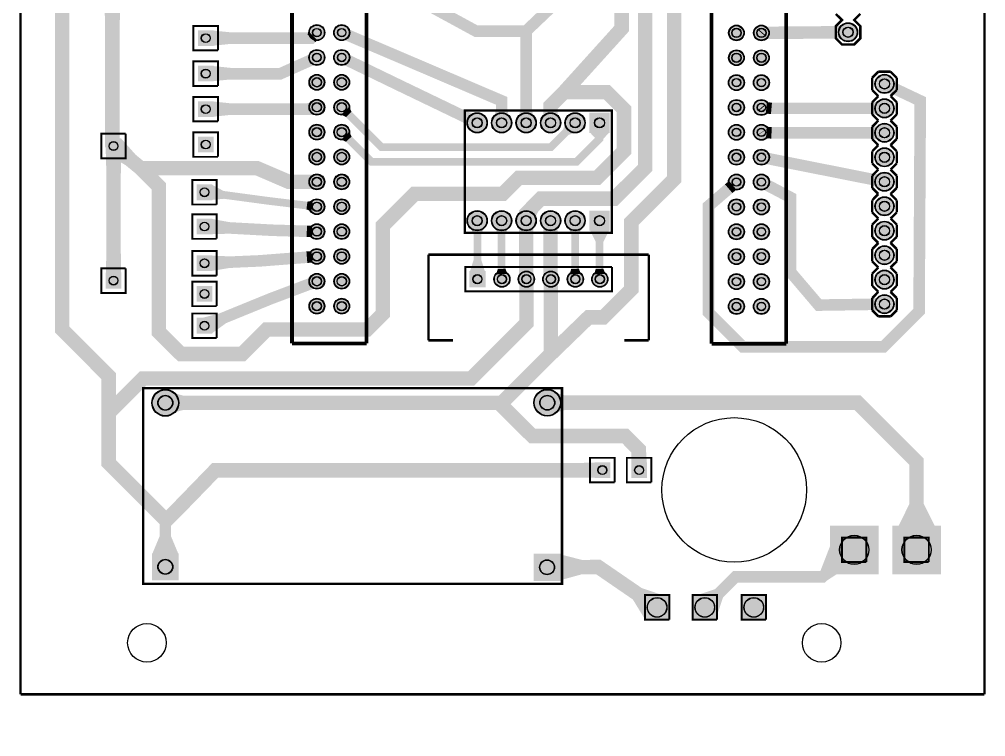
# Model space of a CAD drawing. Header units: millimetres. Extents: x 0 to 100, y -4 to 127.
# Drawn here: x -0.1 to 100.1, y -4.4 to 70 of the extents above; entities that cross this region are included whole.
import ezdxf

# ---------------------------------------------------------------- set-up
doc = ezdxf.new("R2010")
doc.units = ezdxf.units.MM
for name, color, linetype, true_color in [('BoardOutLine', 7, 'Continuous', 0xff00ff), ('BottomLayer', 7, 'Continuous', 0x009900), ('BottomSolderMaskLayer', 7, 'Continuous', 0xaa00ff), ('Multi-Layer', 7, 'Continuous', 0xc0c0c0), ('TopSilkLayer', 7, 'Continuous', 0xffffff), ('TopSolderMaskLayer', 7, 'Continuous', 0x800080)]:
    doc.layers.add(name, color=color, linetype=linetype, true_color=true_color)

msp = doc.modelspace()

# ---------------------------------------------------------------- hatches: boundary and pattern name
at = {"layer": 'BottomLayer'}
for points in [[(10.31, 70.71), (8.74, 70.71), (8.77, 68.46), (10.28, 68.46)], [(77.36, 68.07), (77.36, 69.22), (77.89, 69.3), (77.9, 68)], [(85.24, 68), (85.23, 69.41), (84.57, 69.35), (84.58, 68.05)], [(20, 68.88), (20, 67.31), (21.8, 67.5), (21.8, 68.7)], [(29.97, 68.71), (30.79, 67.89), (30.59, 67.67), (29.75, 68.52)], [(34.02, 69), (33.56, 67.93), (34.06, 67.7), (34.53, 68.81)], [(30.51, 65.35), (30.03, 66.41), (29.53, 66.21), (30.02, 65.11)], [(34.03, 66.39), (33.53, 65.34), (34.01, 65.09), (34.53, 66.17)], [(20, 65.2), (20, 63.63), (21.8, 63.81), (21.8, 65.01)], [(90.49, 63.72), (89.89, 62.44), (90.53, 62.26), (91.04, 63.34)], [(20, 61.52), (20, 59.94), (21.8, 60.13), (21.8, 61.33)], [(30.35, 60.27), (30.14, 61.39), (29.61, 61.33), (29.83, 60.13)], [(77.42, 61.43), (77.32, 60.28), (77.85, 60.21), (77.96, 61.41)], [(89.01, 60.1), (89.01, 61.51), (88.35, 61.41), (88.35, 60.21)], [(33.27, 60.16), (34.08, 60.97), (34.34, 60.47), (33.77, 59.91)], [(47.1, 60.27), (46.45, 58.92), (45.88, 59.36), (46.41, 60.44)], [(50.66, 59.97), (49.16, 59.97), (49.31, 60.67), (50.51, 60.67)], [(53.2, 59.97), (51.7, 59.97), (51.85, 60.67), (53.05, 60.67)], [(55.74, 59.97), (54.24, 59.97), (54.24, 60.67), (55.74, 60.67)], [(56.53, 59.37), (57.59, 58.31), (56.85, 58.06), (56.29, 58.63)], [(33.27, 57.58), (34.08, 58.39), (34.34, 57.89), (33.77, 57.33)], [(61.07, 58.31), (59.07, 58.31), (59.67, 57.65), (60.47, 57.65)], [(77.4, 58.87), (77.34, 57.71), (77.88, 57.67), (77.94, 58.87)], [(89.01, 57.56), (89.01, 58.97), (88.35, 58.87), (88.35, 57.67)], [(10.44, 57.68), (8.86, 56.11), (10.87, 54.93), (11.94, 56)], [(77.47, 56.2), (77.24, 55.07), (77.77, 54.94), (78.01, 56.11)], [(10.44, 56.11), (8.86, 56.11), (8.9, 53.86), (10.4, 53.86)], [(30.24, 52.61), (30.24, 53.75), (29.7, 53.93), (29.7, 52.43)], [(74.26, 52.38), (73.51, 53.27), (73.08, 52.93), (73.86, 52.02)], [(77.58, 53.43), (77.04, 52.4), (77.51, 52.13), (78.07, 53.2)], [(89.16, 54), (88.88, 52.62), (88.26, 52.85), (88.49, 54.02)], [(19.87, 52.88), (19.87, 51.31), (21.07, 51.42), (21.07, 52.23)], [(30.31, 51.23), (30.17, 50.09), (29.66, 50.33), (29.76, 51.12)], [(53.39, 49.48), (52, 50.04), (52.2, 50.72), (53.72, 50.11)], [(19.87, 49.33), (19.87, 47.75), (21.67, 47.8), (21.67, 49)], [(30.25, 48.61), (30.22, 47.46), (29.68, 47.45), (29.72, 48.65)], [(46.64, 48.47), (48.14, 48.51), (47.8, 47.8), (47, 47.78)], [(50.66, 48.49), (49.16, 48.49), (49.51, 47.79), (50.31, 47.79)], [(53.2, 48.49), (51.7, 48.49), (51.7, 47.79), (53.2, 47.79)], [(55.74, 48.49), (54.24, 48.49), (54.24, 47.79), (55.74, 47.79)], [(58.28, 48.49), (56.78, 48.49), (57.13, 47.79), (57.93, 47.79)], [(61.07, 48.15), (59.07, 48.15), (59.67, 46.95), (60.47, 46.95)], [(8.86, 43.71), (10.44, 43.71), (10.4, 45.96), (8.9, 45.96)], [(19.87, 45.52), (19.87, 43.94), (21.67, 44.24), (21.67, 45.45)], [(30.28, 44.83), (30.19, 45.97), (29.66, 45.96), (29.75, 44.76)], [(46.62, 43.87), (48.19, 43.87), (47.8, 45.07), (47, 45.07)], [(50.52, 43.62), (49.34, 43.58), (49.51, 44.14), (50.31, 44.16)], [(53.06, 43.62), (51.88, 43.58), (51.7, 44.13), (53.2, 44.17)], [(55.6, 43.62), (54.42, 43.58), (54.24, 44.13), (55.74, 44.17)], [(58.14, 43.62), (56.96, 43.58), (57.13, 44.14), (57.93, 44.16)], [(60.68, 43.62), (59.5, 43.58), (59.67, 44.14), (60.47, 44.16)], [(30.47, 42.15), (30.07, 43.22), (29.56, 43.05), (29.98, 41.93)], [(53.07, 42.56), (51.89, 42.56), (51.73, 42.01), (53.23, 42.01)], [(55.61, 42.56), (54.43, 42.56), (54.27, 42.01), (55.77, 42.01)], [(89.02, 39.77), (89, 41.18), (88.34, 41.07), (88.36, 39.87)], [(18.76, 39.04), (19.87, 37.47), (21.33, 38.52), (20.62, 39.53)], [(15.91, 29.24), (15.91, 31.26), (16.86, 31), (16.86, 29.5)], [(55.54, 29.24), (55.54, 31.27), (56.49, 31.01), (56.49, 29.51)], [(63.38, 24.05), (64.96, 24.05), (64.89, 25.4), (63.38, 25.4)], [(59.57, 22.48), (59.57, 24.05), (57.32, 23.99), (57.32, 22.49)], [(91.09, 17.49), (94.84, 17.49), (93.71, 19.74), (92.21, 19.74)], [(13.67, 14.58), (16.37, 14.58), (15.62, 16.38), (14.42, 16.38)], [(84.72, 12.49), (83.99, 15.4), (83.01, 12.87), (83.61, 11.77)], [(55.97, 14.53), (55.97, 11.83), (58.22, 12.45), (58.22, 13.95)], [(64.79, 7.77), (66.67, 10.27), (64.43, 11.03), (63.53, 9.83)], [(70.12, 10.27), (72.24, 8.15), (72.88, 10.05), (72.03, 10.9)]]:
    msp.add_hatch(color=256, dxfattribs=at).paths.add_polyline_path(points)
at = {"layer": 'BottomSolderMaskLayer'}
for points in [[(29.91, 68.67, 1), (31.56, 68.67, 1)], [(32.49, 68.67, 1), (34.15, 68.67, 1)], [(73.46, 68.64, 1), (75.09, 68.64, 1)], [(76.04, 68.64, 1), (77.67, 68.64, 1)], [(84.86, 68.71, 1), (86.84, 68.71, 1)], [(20.02, 68.91), (20.02, 67.28), (18.4, 67.28), (18.4, 68.91)], [(29.91, 66.09, 1), (31.56, 66.09, 1)], [(32.49, 66.09, 1), (34.15, 66.09, 1)], [(73.46, 66.06, 1), (75.09, 66.06, 1)], [(76.04, 66.06, 1), (77.67, 66.06, 1)], [(20.02, 65.23), (20.02, 63.6), (18.4, 63.6), (18.4, 65.23)], [(29.93, 63.51, 1), (31.55, 63.51, 1)], [(32.51, 63.51, 1), (34.13, 63.51, 1)], [(73.45, 63.48, 1), (75.1, 63.48, 1)], [(76.03, 63.48, 1), (77.68, 63.48, 1)], [(88.64, 63.35, 1), (90.62, 63.35, 1)], [(20.02, 61.54), (20.02, 59.92), (18.4, 59.92), (18.4, 61.54)], [(29.93, 60.92, 1), (31.55, 60.92, 1)], [(32.51, 60.92, 1), (34.13, 60.92, 1)], [(73.45, 60.9, 1), (75.1, 60.9, 1)], [(76.03, 60.9, 1), (77.68, 60.9, 1)], [(88.64, 60.81, 1), (90.62, 60.81, 1)], [(46.32, 59.31, 1), (48.42, 59.31, 1)], [(48.86, 59.31, 1), (50.96, 59.31, 1)], [(51.4, 59.31, 1), (53.5, 59.31, 1)], [(53.94, 59.31, 1), (56.04, 59.31, 1)], [(56.48, 59.31, 1), (58.58, 59.31, 1)], [(59.02, 58.26), (59.02, 60.36), (61.12, 60.36), (61.12, 58.26)], [(29.93, 58.34, 1), (31.55, 58.34, 1)], [(32.51, 58.34, 1), (34.13, 58.34, 1)], [(88.64, 58.27, 1), (90.62, 58.27, 1)], [(73.45, 58.32, 1), (75.1, 58.32, 1)], [(76.03, 58.32, 1), (77.68, 58.32, 1)], [(8.84, 57.71), (10.46, 57.71), (10.46, 56.08), (8.84, 56.08)], [(20.02, 57.86), (20.02, 56.24), (18.4, 56.24), (18.4, 57.86)], [(29.93, 55.76, 1), (31.55, 55.76, 1)], [(32.51, 55.76, 1), (34.13, 55.76, 1)], [(73.45, 55.74, 1), (75.1, 55.74, 1)], [(76.03, 55.74, 1), (77.68, 55.74, 1)], [(88.64, 55.73, 1), (90.62, 55.73, 1)], [(88.64, 53.19, 1), (90.62, 53.19, 1)], [(29.93, 53.18, 1), (31.55, 53.18, 1)], [(32.51, 53.18, 1), (34.13, 53.18, 1)], [(73.45, 53.16, 1), (75.1, 53.16, 1)], [(76.03, 53.16, 1), (77.68, 53.16, 1)], [(19.9, 52.91), (19.9, 51.28), (18.27, 51.28), (18.27, 52.91)], [(29.93, 50.6, 1), (31.55, 50.6, 1)], [(32.51, 50.6, 1), (34.13, 50.6, 1)], [(73.45, 50.58, 1), (75.1, 50.58, 1)], [(76.03, 50.58, 1), (77.68, 50.58, 1)], [(88.64, 50.65, 1), (90.62, 50.65, 1)], [(46.32, 49.15, 1), (48.42, 49.15, 1)], [(48.86, 49.15, 1), (50.96, 49.15, 1)], [(51.4, 49.15, 1), (53.5, 49.15, 1)], [(53.94, 49.15, 1), (56.04, 49.15, 1)], [(56.48, 49.15, 1), (58.58, 49.15, 1)], [(59.02, 48.1), (59.02, 50.2), (61.12, 50.2), (61.12, 48.1)], [(19.9, 49.35), (19.9, 47.73), (18.27, 47.73), (18.27, 49.35)], [(29.93, 48.02, 1), (31.55, 48.02, 1)], [(32.51, 48.02, 1), (34.13, 48.02, 1)], [(73.45, 48, 1), (75.1, 48, 1)], [(76.03, 48, 1), (77.68, 48, 1)], [(88.64, 48.11, 1), (90.62, 48.11, 1)], [(29.93, 45.44, 1), (31.55, 45.44, 1)], [(32.51, 45.44, 1), (34.13, 45.44, 1)], [(73.45, 45.42, 1), (75.1, 45.42, 1)], [(76.03, 45.42, 1), (77.68, 45.42, 1)], [(88.64, 45.57, 1), (90.62, 45.57, 1)], [(19.9, 45.54), (19.9, 43.92), (18.27, 43.92), (18.27, 45.54)], [(8.84, 43.74), (10.46, 43.74), (10.46, 42.11), (8.84, 42.11)], [(29.93, 42.86, 1), (31.55, 42.86, 1)], [(32.51, 42.86, 1), (34.13, 42.86, 1)], [(46.57, 43.92), (48.24, 43.92), (48.24, 42.24), (46.57, 42.24)], [(49.11, 43.08, 1), (50.78, 43.08, 1)], [(51.65, 43.08, 1), (53.32, 43.08, 1)], [(54.19, 43.08, 1), (55.86, 43.08, 1)], [(56.73, 43.08, 1), (58.4, 43.08, 1)], [(59.27, 43.08, 1), (60.94, 43.08, 1)], [(73.45, 42.83, 1), (75.1, 42.83, 1)], [(76.03, 42.83, 1), (77.68, 42.83, 1)], [(88.64, 43.03, 1), (90.62, 43.03, 1)], [(19.9, 42.37), (19.9, 40.74), (18.27, 40.74), (18.27, 42.37)], [(88.64, 40.49, 1), (90.62, 40.49, 1)], [(29.93, 40.28, 1), (31.55, 40.28, 1)], [(32.51, 40.28, 1), (34.13, 40.28, 1)], [(73.45, 40.25, 1), (75.1, 40.25, 1)], [(76.03, 40.25, 1), (77.68, 40.25, 1)], [(19.9, 39.07), (19.9, 37.44), (18.27, 37.44), (18.27, 39.07)], [(13.62, 30.25, 1), (16.42, 30.25, 1)], [(53.25, 30.26, 1), (56.05, 30.26, 1)], [(61.17, 24.08), (61.17, 22.45), (59.55, 22.45), (59.55, 24.08)], [(64.98, 24.08), (64.98, 22.45), (63.36, 22.45), (63.36, 24.08)], [(89.01, 17.51), (89.01, 12.46), (83.96, 12.46), (83.96, 17.51)], [(95.49, 17.51), (95.49, 12.46), (90.44, 12.46), (90.44, 17.51)], [(16.42, 11.83), (13.62, 11.83), (13.62, 14.64), (16.42, 14.64)], [(56.02, 11.77), (53.22, 11.77), (53.22, 14.58), (56.02, 14.58)], [(67.32, 10.29), (67.32, 7.74), (64.76, 7.74), (64.76, 10.29)], [(72.27, 10.29), (72.27, 7.74), (69.72, 7.74), (69.72, 10.29)], [(77.35, 10.29), (77.35, 7.74), (74.8, 7.74), (74.8, 10.29)]]:
    msp.add_hatch(color=256, dxfattribs=at).paths.add_polyline_path(points)
at = {"layer": 'Multi-Layer'}
for points in [[(29.96, 68.67, 1), (31.51, 68.67, 1)], [(32.55, 68.67, 1), (34.09, 68.67, 1)], [(73.51, 68.64, 1), (75.04, 68.64, 1)], [(76.09, 68.64, 1), (77.62, 68.64, 1)], [(84.91, 68.71, 1), (86.79, 68.71, 1)], [(20, 68.88), (20, 67.31), (18.42, 67.31), (18.42, 68.88)], [(29.96, 66.09, 1), (31.51, 66.09, 1)], [(32.55, 66.09, 1), (34.09, 66.09, 1)], [(73.51, 66.06, 1), (75.04, 66.06, 1)], [(76.09, 66.06, 1), (77.62, 66.06, 1)], [(20, 65.2), (20, 63.63), (18.42, 63.63), (18.42, 65.2)], [(29.98, 63.51, 1), (31.5, 63.51, 1)], [(32.56, 63.51, 1), (34.08, 63.51, 1)], [(73.5, 63.48, 1), (75.05, 63.48, 1)], [(76.08, 63.48, 1), (77.63, 63.48, 1)], [(88.69, 63.35, 1), (90.57, 63.35, 1)], [(20, 61.52), (20, 59.94), (18.42, 59.94), (18.42, 61.52)], [(29.98, 60.92, 1), (31.5, 60.92, 1)], [(32.56, 60.92, 1), (34.08, 60.92, 1)], [(73.5, 60.9, 1), (75.05, 60.9, 1)], [(76.08, 60.9, 1), (77.63, 60.9, 1)], [(88.69, 60.81, 1), (90.57, 60.81, 1)], [(46.37, 59.31, 1), (48.37, 59.31, 1)], [(48.91, 59.31, 1), (50.91, 59.31, 1)], [(51.45, 59.31, 1), (53.45, 59.31, 1)], [(53.99, 59.31, 1), (55.99, 59.31, 1)], [(56.53, 59.31, 1), (58.53, 59.31, 1)], [(59.07, 58.31), (59.07, 60.31), (61.07, 60.31), (61.07, 58.31)], [(88.69, 58.27, 1), (90.57, 58.27, 1)], [(29.98, 58.34, 1), (31.5, 58.34, 1)], [(32.56, 58.34, 1), (34.08, 58.34, 1)], [(73.5, 58.32, 1), (75.05, 58.32, 1)], [(76.08, 58.32, 1), (77.63, 58.32, 1)], [(8.86, 57.68), (10.44, 57.68), (10.44, 56.11), (8.86, 56.11)], [(20, 57.84), (20, 56.26), (18.42, 56.26), (18.42, 57.84)], [(29.98, 55.76, 1), (31.5, 55.76, 1)], [(32.56, 55.76, 1), (34.08, 55.76, 1)], [(73.5, 55.74, 1), (75.05, 55.74, 1)], [(76.08, 55.74, 1), (77.63, 55.74, 1)], [(88.69, 55.73, 1), (90.57, 55.73, 1)], [(29.98, 53.18, 1), (31.5, 53.18, 1)], [(32.56, 53.18, 1), (34.08, 53.18, 1)], [(73.5, 53.16, 1), (75.05, 53.16, 1)], [(76.08, 53.16, 1), (77.63, 53.16, 1)], [(88.69, 53.19, 1), (90.57, 53.19, 1)], [(19.87, 52.88), (19.87, 51.31), (18.3, 51.31), (18.3, 52.88)], [(29.98, 50.6, 1), (31.5, 50.6, 1)], [(32.56, 50.6, 1), (34.08, 50.6, 1)], [(73.5, 50.58, 1), (75.05, 50.58, 1)], [(76.08, 50.58, 1), (77.63, 50.58, 1)], [(88.69, 50.65, 1), (90.57, 50.65, 1)], [(46.37, 49.15, 1), (48.37, 49.15, 1)], [(48.91, 49.15, 1), (50.91, 49.15, 1)], [(51.45, 49.15, 1), (53.45, 49.15, 1)], [(53.99, 49.15, 1), (55.99, 49.15, 1)], [(56.53, 49.15, 1), (58.53, 49.15, 1)], [(59.07, 48.15), (59.07, 50.15), (61.07, 50.15), (61.07, 48.15)], [(19.87, 49.33), (19.87, 47.75), (18.3, 47.75), (18.3, 49.33)], [(29.98, 48.02, 1), (31.5, 48.02, 1)], [(32.56, 48.02, 1), (34.08, 48.02, 1)], [(73.5, 48, 1), (75.05, 48, 1)], [(76.08, 48, 1), (77.63, 48, 1)], [(88.69, 48.11, 1), (90.57, 48.11, 1)], [(29.98, 45.44, 1), (31.5, 45.44, 1)], [(32.56, 45.44, 1), (34.08, 45.44, 1)], [(73.5, 45.42, 1), (75.05, 45.42, 1)], [(76.08, 45.42, 1), (77.63, 45.42, 1)], [(88.69, 45.57, 1), (90.57, 45.57, 1)], [(19.87, 45.52), (19.87, 43.94), (18.3, 43.94), (18.3, 45.52)], [(8.86, 43.71), (10.44, 43.71), (10.44, 42.14), (8.86, 42.14)], [(29.98, 42.86, 1), (31.5, 42.86, 1)], [(32.56, 42.86, 1), (34.08, 42.86, 1)], [(46.62, 43.87), (48.19, 43.87), (48.19, 42.29), (46.62, 42.29)], [(49.16, 43.08, 1), (50.73, 43.08, 1)], [(51.7, 43.08, 1), (53.27, 43.08, 1)], [(54.24, 43.08, 1), (55.81, 43.08, 1)], [(56.78, 43.08, 1), (58.35, 43.08, 1)], [(59.32, 43.08, 1), (60.89, 43.08, 1)], [(73.5, 42.83, 1), (75.05, 42.83, 1)], [(76.08, 42.83, 1), (77.63, 42.83, 1)], [(88.69, 43.03, 1), (90.57, 43.03, 1)], [(19.87, 42.34), (19.87, 40.77), (18.3, 40.77), (18.3, 42.34)], [(88.69, 40.49, 1), (90.57, 40.49, 1)], [(29.98, 40.28, 1), (31.5, 40.28, 1)], [(32.56, 40.28, 1), (34.08, 40.28, 1)], [(73.5, 40.25, 1), (75.05, 40.25, 1)], [(76.08, 40.25, 1), (77.63, 40.25, 1)], [(19.87, 39.04), (19.87, 37.47), (18.3, 37.47), (18.3, 39.04)], [(13.67, 30.25, 1), (16.37, 30.25, 1)], [(53.3, 30.26, 1), (56, 30.26, 1)], [(61.15, 24.05), (61.15, 22.48), (59.57, 22.48), (59.57, 24.05)], [(64.96, 24.05), (64.96, 22.48), (63.38, 22.48), (63.38, 24.05)], [(88.99, 17.49), (88.99, 12.49), (83.99, 12.49), (83.99, 17.49)], [(95.46, 17.49), (95.46, 12.49), (90.46, 12.49), (90.46, 17.49)], [(16.37, 11.88), (13.67, 11.88), (13.67, 14.58), (16.37, 14.58)], [(55.97, 11.83), (53.27, 11.83), (53.27, 14.53), (55.97, 14.53)], [(67.29, 10.27), (67.29, 7.77), (64.79, 7.77), (64.79, 10.27)], [(72.24, 10.27), (72.24, 7.77), (69.74, 7.77), (69.74, 10.27)], [(77.32, 10.27), (77.32, 7.77), (74.82, 7.77), (74.82, 10.27)]]:
    msp.add_hatch(color=256, dxfattribs=at).paths.add_polyline_path(points)
at = {"layer": 'TopSolderMaskLayer'}
for points in [[(29.91, 68.67, 1), (31.56, 68.67, 1)], [(32.49, 68.67, 1), (34.15, 68.67, 1)], [(73.46, 68.64, 1), (75.09, 68.64, 1)], [(76.04, 68.64, 1), (77.67, 68.64, 1)], [(84.86, 68.71, 1), (86.84, 68.71, 1)], [(20.02, 68.91), (20.02, 67.28), (18.4, 67.28), (18.4, 68.91)], [(29.91, 66.09, 1), (31.56, 66.09, 1)], [(32.49, 66.09, 1), (34.15, 66.09, 1)], [(73.46, 66.06, 1), (75.09, 66.06, 1)], [(76.04, 66.06, 1), (77.67, 66.06, 1)], [(20.02, 65.23), (20.02, 63.6), (18.4, 63.6), (18.4, 65.23)], [(29.93, 63.51, 1), (31.55, 63.51, 1)], [(32.51, 63.51, 1), (34.13, 63.51, 1)], [(73.45, 63.48, 1), (75.1, 63.48, 1)], [(76.03, 63.48, 1), (77.68, 63.48, 1)], [(88.64, 63.35, 1), (90.62, 63.35, 1)], [(20.02, 61.54), (20.02, 59.92), (18.4, 59.92), (18.4, 61.54)], [(29.93, 60.92, 1), (31.55, 60.92, 1)], [(32.51, 60.92, 1), (34.13, 60.92, 1)], [(73.45, 60.9, 1), (75.1, 60.9, 1)], [(76.03, 60.9, 1), (77.68, 60.9, 1)], [(88.64, 60.81, 1), (90.62, 60.81, 1)], [(46.32, 59.31, 1), (48.42, 59.31, 1)], [(48.86, 59.31, 1), (50.96, 59.31, 1)], [(51.4, 59.31, 1), (53.5, 59.31, 1)], [(53.94, 59.31, 1), (56.04, 59.31, 1)], [(56.48, 59.31, 1), (58.58, 59.31, 1)], [(59.02, 58.26), (59.02, 60.36), (61.12, 60.36), (61.12, 58.26)], [(29.93, 58.34, 1), (31.55, 58.34, 1)], [(32.51, 58.34, 1), (34.13, 58.34, 1)], [(88.64, 58.27, 1), (90.62, 58.27, 1)], [(73.45, 58.32, 1), (75.1, 58.32, 1)], [(76.03, 58.32, 1), (77.68, 58.32, 1)], [(8.84, 57.71), (10.46, 57.71), (10.46, 56.08), (8.84, 56.08)], [(20.02, 57.86), (20.02, 56.24), (18.4, 56.24), (18.4, 57.86)], [(29.93, 55.76, 1), (31.55, 55.76, 1)], [(32.51, 55.76, 1), (34.13, 55.76, 1)], [(73.45, 55.74, 1), (75.1, 55.74, 1)], [(76.03, 55.74, 1), (77.68, 55.74, 1)], [(88.64, 55.73, 1), (90.62, 55.73, 1)], [(88.64, 53.19, 1), (90.62, 53.19, 1)], [(29.93, 53.18, 1), (31.55, 53.18, 1)], [(32.51, 53.18, 1), (34.13, 53.18, 1)], [(73.45, 53.16, 1), (75.1, 53.16, 1)], [(76.03, 53.16, 1), (77.68, 53.16, 1)], [(19.9, 52.91), (19.9, 51.28), (18.27, 51.28), (18.27, 52.91)], [(29.93, 50.6, 1), (31.55, 50.6, 1)], [(32.51, 50.6, 1), (34.13, 50.6, 1)], [(73.45, 50.58, 1), (75.1, 50.58, 1)], [(76.03, 50.58, 1), (77.68, 50.58, 1)], [(88.64, 50.65, 1), (90.62, 50.65, 1)], [(46.32, 49.15, 1), (48.42, 49.15, 1)], [(48.86, 49.15, 1), (50.96, 49.15, 1)], [(51.4, 49.15, 1), (53.5, 49.15, 1)], [(53.94, 49.15, 1), (56.04, 49.15, 1)], [(56.48, 49.15, 1), (58.58, 49.15, 1)], [(59.02, 48.1), (59.02, 50.2), (61.12, 50.2), (61.12, 48.1)], [(19.9, 49.35), (19.9, 47.73), (18.27, 47.73), (18.27, 49.35)], [(29.93, 48.02, 1), (31.55, 48.02, 1)], [(32.51, 48.02, 1), (34.13, 48.02, 1)], [(73.45, 48, 1), (75.1, 48, 1)], [(76.03, 48, 1), (77.68, 48, 1)], [(88.64, 48.11, 1), (90.62, 48.11, 1)], [(29.93, 45.44, 1), (31.55, 45.44, 1)], [(32.51, 45.44, 1), (34.13, 45.44, 1)], [(73.45, 45.42, 1), (75.1, 45.42, 1)], [(76.03, 45.42, 1), (77.68, 45.42, 1)], [(88.64, 45.57, 1), (90.62, 45.57, 1)], [(19.9, 45.54), (19.9, 43.92), (18.27, 43.92), (18.27, 45.54)], [(8.84, 43.74), (10.46, 43.74), (10.46, 42.11), (8.84, 42.11)], [(29.93, 42.86, 1), (31.55, 42.86, 1)], [(32.51, 42.86, 1), (34.13, 42.86, 1)], [(46.57, 43.92), (48.24, 43.92), (48.24, 42.24), (46.57, 42.24)], [(49.11, 43.08, 1), (50.78, 43.08, 1)], [(51.65, 43.08, 1), (53.32, 43.08, 1)], [(54.19, 43.08, 1), (55.86, 43.08, 1)], [(56.73, 43.08, 1), (58.4, 43.08, 1)], [(59.27, 43.08, 1), (60.94, 43.08, 1)], [(73.45, 42.83, 1), (75.1, 42.83, 1)], [(76.03, 42.83, 1), (77.68, 42.83, 1)], [(88.64, 43.03, 1), (90.62, 43.03, 1)], [(19.9, 42.37), (19.9, 40.74), (18.27, 40.74), (18.27, 42.37)], [(88.64, 40.49, 1), (90.62, 40.49, 1)], [(29.93, 40.28, 1), (31.55, 40.28, 1)], [(32.51, 40.28, 1), (34.13, 40.28, 1)], [(73.45, 40.25, 1), (75.1, 40.25, 1)], [(76.03, 40.25, 1), (77.68, 40.25, 1)], [(19.9, 39.07), (19.9, 37.44), (18.27, 37.44), (18.27, 39.07)], [(13.62, 30.25, 1), (16.42, 30.25, 1)], [(53.25, 30.26, 1), (56.05, 30.26, 1)], [(61.17, 24.08), (61.17, 22.45), (59.55, 22.45), (59.55, 24.08)], [(64.98, 24.08), (64.98, 22.45), (63.36, 22.45), (63.36, 24.08)], [(89.01, 17.51), (89.01, 12.46), (83.96, 12.46), (83.96, 17.51)], [(95.49, 17.51), (95.49, 12.46), (90.44, 12.46), (90.44, 17.51)], [(16.42, 11.83), (13.62, 11.83), (13.62, 14.64), (16.42, 14.64)], [(56.02, 11.77), (53.22, 11.77), (53.22, 14.58), (56.02, 14.58)], [(67.32, 10.29), (67.32, 7.74), (64.76, 7.74), (64.76, 10.29)], [(72.27, 10.29), (72.27, 7.74), (69.72, 7.74), (69.72, 10.29)], [(77.35, 10.29), (77.35, 7.74), (74.8, 7.74), (74.8, 10.29)]]:
    msp.add_hatch(color=256, dxfattribs=at).paths.add_polyline_path(points)

# ---------------------------------------------------------------- linework, layer by layer
at = {"layer": 'BoardOutLine', "const_width": 0.254}
for points in [[(0, 0), (0, 127)], [(100, 127), (100, 0)], [(100, 0), (0, 0)]]:
    msp.add_lwpolyline(points, dxfattribs=at)
at = {"layer": 'BottomLayer'}
for points, const_width in [([(24.54, 100.1), (21.59, 100.08), (19.94, 97.92), (19.94, 86.74), (4.32, 74.04), (4.32, 37.85), (9.14, 33.02), (9.14, 29.21)], 1.5), ([(52.48, 82.19), (52.48, 85.38), (54.48, 87.38), (65.66, 87.38), (67.82, 85.22), (67.82, 53.47), (63.37, 49.02), (63.37, 42.04), (60.45, 39.12), (58.93, 39.12), (55.02, 35.33)], 1.5), ([(55.02, 82.19), (55.02, 84.1), (56.51, 85.09), (63.12, 85.09), (64.8, 83.97), (64.8, 54.64), (61.59, 51.44), (53.98, 51.44), (52.45, 49.9), (52.45, 49.15)], 1.5), ([(33.32, 76.41), (47.24, 68.83), (52.45, 68.83), (55.02, 71.28), (55.02, 72.03)], 1.2), ([(54.99, 59.31), (54.99, 61.09), (56.39, 62.48), (62.36, 69.09), (62.36, 73.41), (60.71, 75.06), (53.72, 75.06), (52.45, 73.79), (52.45, 72.07), (52.48, 72.03)], 1.5), ([(9.52, 71.25), (9.52, 56.77)], 1.5), ([(19.21, 68.1), (30.17, 68.1), (30.74, 68.67)], 1.2), ([(49.91, 59.31), (49.91, 61.59), (39.5, 66.04), (33.32, 68.67)], 1.2), ([(52.45, 59.31), (52.45, 68.83), (52.45, 68.83), (52.45, 68.83)], 1.2), ([(85.73, 68.71), (76.86, 68.64)], 1.3), ([(76.92, 68.71), (76.86, 68.64)], 0.8), ([(19.21, 64.41), (26.92, 64.39), (30.74, 66.09)], 1.2), ([(47.37, 59.31), (39.15, 63.27), (33.32, 66.09)], 1.2), ([(56.39, 62.48), (60.83, 62.48), (62.61, 60.71), (62.61, 56.39), (59.82, 53.59), (51.69, 53.59), (50.04, 51.94), (40.89, 51.94), (37.59, 48.64), (37.59, 39.5), (35.94, 37.85), (25.53, 37.85), (22.99, 35.31), (16.64, 35.31), (14.35, 37.59), (14.35, 52.71), (12.45, 54.61)], 1.5), ([(89.63, 63.35), (93.34, 61.59), (93.22, 39.75), (89.53, 36.07), (74.93, 36.07), (71.37, 39.62), (71.37, 50.67), (74.27, 53.16), (74.27, 53.16)], 1.2), ([(19.21, 60.73), (30.55, 60.73), (30.74, 60.92)], 1.2), ([(57.53, 59.31), (55.02, 56.79), (37.45, 56.79), (33.32, 60.92)], 0.8), ([(76.86, 60.9), (76.95, 60.81), (89.63, 60.81)], 1.2), ([(76.92, 60.83), (76.86, 60.9)], 0.8), ([(60.07, 59.31), (60.07, 57.65), (57.67, 55.25), (36.42, 55.25), (33.32, 58.34)], 0.8), ([(76.86, 58.32), (76.91, 58.27), (89.63, 58.27)], 1.2), ([(76.88, 58.29), (76.86, 58.32)], 0.8), ([(9.65, 56.9), (9.65, 56.9), (12.45, 54.61), (24.51, 54.61), (27.84, 53.18), (30.74, 53.18)], 1.5), ([(9.65, 56.64), (9.65, 42.67)], 1.5), ([(76.86, 55.74), (79.25, 55.25), (89.63, 53.19)], 1.2), ([(76.86, 53.16), (79.88, 51.56), (79.88, 43.82), (82.8, 40.39), (89.63, 40.49)], 1.2), ([(19.08, 52.1), (25.69, 51.21), (30.74, 50.6)], 0.8), ([(19.08, 48.54), (26.07, 48.16), (30.74, 48.02)], 1.2), ([(47.37, 49.15), (47.4, 49.12), (47.4, 43.08)], 0.8), ([(49.91, 49.15), (49.91, 43.11), (49.94, 43.08)], 0.8), ([(52.45, 49.15), (52.45, 43.11), (52.48, 43.08)], 1.5), ([(54.99, 49.15), (54.99, 43.11), (55.02, 43.08)], 1.5), ([(57.53, 49.15), (57.53, 43.11), (57.56, 43.08)], 0.8), ([(60.07, 49.15), (60.07, 43.11), (60.1, 43.08)], 0.8), ([(19.08, 44.73), (24.8, 44.98), (30.74, 45.44)], 1.2), ([(15.11, 18.03), (9.14, 24), (9.14, 29.21), (12.7, 32.77), (46.74, 32.77), (52.48, 38.51), (52.48, 43.08)], 1.5), ([(15.02, 30.25), (49.94, 30.25), (55.02, 35.33), (55.02, 43.08)], 1.5), ([(19.08, 38.25), (25.94, 41.05), (30.74, 42.86)], 1.2), ([(64.17, 23.27), (64.13, 23.3), (64.13, 25.4), (62.74, 26.8), (53.09, 26.8), (49.78, 30.1), (49.78, 30.1)], 1.5), ([(54.65, 30.26), (86.84, 30.26), (92.96, 24.13), (92.96, 14.99)], 1.5), ([(60.36, 23.27), (60.33, 23.24), (20.19, 23.24), (16, 18.92), (15.11, 18.03)], 1.5), ([(15.02, 13.24), (15.02, 18.07)], 1.2), ([(70.99, 9.02), (74.17, 12.19), (83.19, 12.19), (85.98, 14.99), (86.49, 14.99)], 1.2), ([(66.04, 9.02), (59.94, 13.21), (54.62, 13.17)], 1.5)]:
    msp.add_lwpolyline(points, dxfattribs=dict(at, const_width=const_width))
at = {"layer": 'BottomSolderMaskLayer'}
for centre, radius in [((30.74, 68.67), 0.825), ((33.32, 68.67), 0.825), ((74.27, 68.64), 0.813), ((76.86, 68.64), 0.813), ((85.85, 68.71), 0.991), ((85.85, 68.71), 0.535), ((19.21, 68.1), 0.459), ((30.74, 68.67), 0.441), ((33.32, 68.67), 0.441), ((74.27, 68.64), 0.488), ((76.86, 68.64), 0.488), ((30.74, 66.09), 0.825), ((30.74, 66.09), 0.441), ((33.32, 66.09), 0.825), ((33.32, 66.09), 0.441), ((74.27, 66.06), 0.813), ((74.27, 66.06), 0.488), ((76.86, 66.06), 0.813), ((76.86, 66.06), 0.488), ((19.21, 64.41), 0.459), ((30.74, 63.51), 0.813), ((33.32, 63.51), 0.813), ((74.27, 63.48), 0.825), ((76.86, 63.48), 0.825), ((89.63, 63.35), 0.991), ((30.74, 63.51), 0.488), ((33.32, 63.51), 0.488), ((74.27, 63.48), 0.441), ((76.86, 63.48), 0.441), ((89.63, 63.35), 0.535), ((19.21, 60.73), 0.459), ((30.74, 60.92), 0.813), ((30.74, 60.92), 0.488), ((33.32, 60.92), 0.813), ((33.32, 60.92), 0.488), ((74.27, 60.9), 0.825), ((74.27, 60.9), 0.441), ((76.86, 60.9), 0.825), ((76.86, 60.9), 0.441), ((89.63, 60.81), 0.991), ((89.63, 60.81), 0.535), ((47.37, 59.31), 1.05), ((49.91, 59.31), 1.05), ((52.45, 59.31), 1.05), ((54.99, 59.31), 1.05), ((57.53, 59.31), 1.05), ((30.74, 58.34), 0.813), ((33.32, 58.34), 0.813), ((47.37, 59.31), 0.525), ((49.91, 59.31), 0.525), ((52.45, 59.31), 0.525), ((54.99, 59.31), 0.525), ((57.53, 59.31), 0.525), ((60.07, 59.31), 0.525), ((89.63, 58.27), 0.991), ((30.74, 58.34), 0.488), ((33.32, 58.34), 0.488), ((74.27, 58.32), 0.825), ((74.27, 58.32), 0.441), ((76.86, 58.32), 0.825), ((76.86, 58.32), 0.441), ((89.63, 58.27), 0.535), ((9.65, 56.9), 0.459), ((19.21, 57.05), 0.459), ((30.74, 55.76), 0.813), ((30.74, 55.76), 0.488), ((33.32, 55.76), 0.813), ((33.32, 55.76), 0.488), ((74.27, 55.74), 0.825), ((74.27, 55.74), 0.441), ((76.86, 55.74), 0.825), ((76.86, 55.74), 0.441), ((89.63, 55.73), 0.991), ((89.63, 55.73), 0.535), ((89.63, 53.19), 0.991), ((30.74, 53.18), 0.813), ((30.74, 53.18), 0.488), ((33.32, 53.18), 0.813), ((33.32, 53.18), 0.488), ((74.27, 53.16), 0.825), ((74.27, 53.16), 0.441), ((76.86, 53.16), 0.825), ((76.86, 53.16), 0.441), ((89.63, 53.19), 0.535), ((19.08, 52.1), 0.459), ((30.74, 50.6), 0.813), ((33.32, 50.6), 0.813), ((74.27, 50.58), 0.825), ((76.86, 50.58), 0.825), ((89.63, 50.65), 0.991), ((89.63, 50.65), 0.535), ((30.74, 50.6), 0.488), ((33.32, 50.6), 0.488), ((47.37, 49.15), 1.05), ((49.91, 49.15), 1.05), ((52.45, 49.15), 1.05), ((54.99, 49.15), 1.05), ((57.53, 49.15), 1.05), ((74.27, 50.58), 0.441), ((76.86, 50.58), 0.441), ((47.37, 49.15), 0.525), ((49.91, 49.15), 0.525), ((52.45, 49.15), 0.525), ((54.99, 49.15), 0.525), ((57.53, 49.15), 0.525), ((60.07, 49.15), 0.525), ((19.08, 48.54), 0.459), ((30.74, 48.02), 0.813), ((30.74, 48.02), 0.488), ((33.32, 48.02), 0.813), ((33.32, 48.02), 0.488), ((74.27, 48), 0.825), ((74.27, 48), 0.441), ((76.86, 48), 0.825), ((76.86, 48), 0.441), ((89.63, 48.11), 0.991), ((89.63, 48.11), 0.535), ((30.74, 45.44), 0.813), ((33.32, 45.44), 0.813), ((74.27, 45.42), 0.825), ((76.86, 45.42), 0.825), ((89.63, 45.57), 0.991), ((19.08, 44.73), 0.459), ((30.74, 45.44), 0.488), ((33.32, 45.44), 0.488), ((74.27, 45.42), 0.441), ((76.86, 45.42), 0.441), ((89.63, 45.57), 0.535), ((9.65, 42.93), 0.459), ((30.74, 42.86), 0.813), ((30.74, 42.86), 0.488), ((33.32, 42.86), 0.813), ((33.32, 42.86), 0.488), ((47.4, 43.08), 0.473), ((49.94, 43.08), 0.838), ((49.94, 43.08), 0.473), ((52.48, 43.08), 0.838), ((52.48, 43.08), 0.473), ((55.02, 43.08), 0.838), ((55.02, 43.08), 0.473), ((57.56, 43.08), 0.838), ((57.56, 43.08), 0.473), ((60.1, 43.08), 0.838), ((60.1, 43.08), 0.473), ((74.27, 42.83), 0.825), ((74.27, 42.83), 0.441), ((76.86, 42.83), 0.825), ((76.86, 42.83), 0.441), ((89.63, 43.03), 0.991), ((89.63, 43.03), 0.535), ((19.08, 41.55), 0.459), ((89.63, 40.49), 0.991), ((30.74, 40.28), 0.813), ((30.74, 40.28), 0.488), ((33.32, 40.28), 0.813), ((33.32, 40.28), 0.488), ((74.27, 40.25), 0.825), ((74.27, 40.25), 0.441), ((76.86, 40.25), 0.825), ((76.86, 40.25), 0.441), ((89.63, 40.49), 0.535), ((19.08, 38.25), 0.459), ((15.02, 30.25), 1.4), ((54.65, 30.26), 1.4), ((15.02, 30.25), 0.778), ((54.65, 30.26), 0.778), ((60.36, 23.27), 0.459), ((64.17, 23.27), 0.459), ((86.49, 14.99), 1.52), ((92.96, 14.99), 1.52), ((15.02, 13.23), 0.778), ((54.62, 13.18), 0.778), ((66.04, 9.02), 1.02), ((70.99, 9.02), 1.02), ((76.07, 9.02), 1.02)]:
    msp.add_circle(centre, radius, dxfattribs=at)
at = {"layer": 'Multi-Layer'}
for centre, radius in [((30.74, 68.67), 0.775), ((33.32, 68.67), 0.775), ((74.27, 68.64), 0.762), ((76.86, 68.64), 0.762), ((85.85, 68.71), 0.94), ((85.85, 68.71), 0.508), ((19.21, 68.1), 0.445), ((30.74, 68.67), 0.414), ((33.32, 68.67), 0.414), ((74.27, 68.64), 0.457), ((76.86, 68.64), 0.457), ((30.74, 66.09), 0.775), ((30.74, 66.09), 0.414), ((33.32, 66.09), 0.775), ((33.32, 66.09), 0.414), ((74.27, 66.06), 0.762), ((74.27, 66.06), 0.457), ((76.86, 66.06), 0.762), ((76.86, 66.06), 0.457), ((19.21, 64.41), 0.445), ((30.74, 63.51), 0.762), ((33.32, 63.51), 0.762), ((74.27, 63.48), 0.775), ((76.86, 63.48), 0.775), ((89.63, 63.35), 0.94), ((30.74, 63.51), 0.457), ((33.32, 63.51), 0.457), ((74.27, 63.48), 0.414), ((76.86, 63.48), 0.414), ((89.63, 63.35), 0.508), ((19.21, 60.73), 0.445), ((30.74, 60.92), 0.762), ((30.74, 60.92), 0.457), ((33.32, 60.92), 0.762), ((33.32, 60.92), 0.457), ((74.27, 60.9), 0.775), ((74.27, 60.9), 0.414), ((76.86, 60.9), 0.775), ((76.86, 60.9), 0.414), ((89.63, 60.81), 0.94), ((89.63, 60.81), 0.508), ((47.37, 59.31), 1), ((49.91, 59.31), 1), ((52.45, 59.31), 1), ((54.99, 59.31), 1), ((57.53, 59.31), 1), ((47.37, 59.31), 0.5), ((49.91, 59.31), 0.5), ((52.45, 59.31), 0.5), ((54.99, 59.31), 0.5), ((57.53, 59.31), 0.5), ((60.07, 59.31), 0.5), ((89.63, 58.27), 0.94), ((30.74, 58.34), 0.762), ((30.74, 58.34), 0.457), ((33.32, 58.34), 0.762), ((33.32, 58.34), 0.457), ((74.27, 58.32), 0.775), ((74.27, 58.32), 0.414), ((76.86, 58.32), 0.775), ((76.86, 58.32), 0.414), ((89.63, 58.27), 0.508), ((9.65, 56.9), 0.445), ((19.21, 57.05), 0.445), ((30.74, 55.76), 0.762), ((30.74, 55.76), 0.457), ((33.32, 55.76), 0.762), ((33.32, 55.76), 0.457), ((74.27, 55.74), 0.775), ((74.27, 55.74), 0.414), ((76.86, 55.74), 0.775), ((76.86, 55.74), 0.414), ((89.63, 55.73), 0.94), ((89.63, 55.73), 0.508), ((30.74, 53.18), 0.762), ((30.74, 53.18), 0.457), ((33.32, 53.18), 0.762), ((33.32, 53.18), 0.457), ((74.27, 53.16), 0.775), ((74.27, 53.16), 0.414), ((76.86, 53.16), 0.775), ((76.86, 53.16), 0.414), ((89.63, 53.19), 0.94), ((89.63, 53.19), 0.508), ((19.08, 52.1), 0.445), ((30.74, 50.6), 0.762), ((33.32, 50.6), 0.762), ((74.27, 50.58), 0.775), ((76.86, 50.58), 0.775), ((89.63, 50.65), 0.94), ((89.63, 50.65), 0.508), ((30.74, 50.6), 0.457), ((33.32, 50.6), 0.457), ((47.37, 49.15), 1), ((49.91, 49.15), 1), ((52.45, 49.15), 1), ((54.99, 49.15), 1), ((57.53, 49.15), 1), ((74.27, 50.58), 0.414), ((76.86, 50.58), 0.414), ((47.37, 49.15), 0.5), ((49.91, 49.15), 0.5), ((52.45, 49.15), 0.5), ((54.99, 49.15), 0.5), ((57.53, 49.15), 0.5), ((60.07, 49.15), 0.5), ((19.08, 48.54), 0.445), ((30.74, 48.02), 0.762), ((30.74, 48.02), 0.457), ((33.32, 48.02), 0.762), ((33.32, 48.02), 0.457), ((74.27, 48), 0.775), ((74.27, 48), 0.414), ((76.86, 48), 0.775), ((76.86, 48), 0.414), ((89.63, 48.11), 0.94), ((89.63, 48.11), 0.508), ((30.74, 45.44), 0.762), ((33.32, 45.44), 0.762), ((74.27, 45.42), 0.775), ((76.86, 45.42), 0.775), ((89.63, 45.57), 0.94), ((19.08, 44.73), 0.445), ((30.74, 45.44), 0.457), ((33.32, 45.44), 0.457), ((74.27, 45.42), 0.414), ((76.86, 45.42), 0.414), ((89.63, 45.57), 0.508), ((9.65, 42.93), 0.445), ((30.74, 42.86), 0.762), ((30.74, 42.86), 0.457), ((33.32, 42.86), 0.762), ((33.32, 42.86), 0.457), ((47.4, 43.08), 0.445), ((49.94, 43.08), 0.787), ((49.94, 43.08), 0.445), ((52.48, 43.08), 0.787), ((52.48, 43.08), 0.445), ((55.02, 43.08), 0.787), ((55.02, 43.08), 0.445), ((57.56, 43.08), 0.787), ((57.56, 43.08), 0.445), ((60.1, 43.08), 0.787), ((60.1, 43.08), 0.445), ((74.27, 42.83), 0.775), ((74.27, 42.83), 0.414), ((76.86, 42.83), 0.775), ((76.86, 42.83), 0.414), ((89.63, 43.03), 0.94), ((89.63, 43.03), 0.508), ((19.08, 41.55), 0.445), ((89.63, 40.49), 0.94), ((30.74, 40.28), 0.762), ((30.74, 40.28), 0.457), ((33.32, 40.28), 0.762), ((33.32, 40.28), 0.457), ((74.27, 40.25), 0.775), ((74.27, 40.25), 0.414), ((76.86, 40.25), 0.775), ((76.86, 40.25), 0.414), ((89.63, 40.49), 0.508), ((19.08, 38.25), 0.445), ((15.02, 30.25), 1.35), ((54.65, 30.26), 1.35), ((15.02, 30.25), 0.75), ((54.65, 30.26), 0.75), ((74.04, 21.21), 7.5), ((60.36, 23.27), 0.445), ((64.17, 23.27), 0.445), ((86.49, 14.99), 1.5), ((92.96, 14.99), 1.5), ((15.02, 13.23), 0.75), ((54.62, 13.18), 0.75), ((66.04, 9.02), 1), ((70.99, 9.02), 1), ((76.07, 9.02), 1), ((13.11, 5.34), 2), ((83.11, 5.34), 2)]:
    msp.add_circle(centre, radius, dxfattribs=at)
at = {"layer": 'TopSilkLayer'}
for points, const_width in [([(28.16, 67.38), (28.16, 93.18)], 0.387), ([(35.9, 93.18), (35.9, 67.38)], 0.387), ([(71.69, 62.19), (71.69, 93.16)], 0.387), ([(79.44, 93.16), (79.44, 62.19)], 0.387), ([(87.12, 70.61), (86.49, 69.98), (87.12, 69.34), (87.12, 68.07), (86.49, 67.44), (85.22, 67.44), (84.58, 68.07), (84.58, 69.34), (84.58, 69.34), (85.22, 69.98), (84.58, 70.61)], 0.254), ([(20.48, 66.83), (17.94, 66.83), (17.94, 69.37), (20.48, 69.37), (20.48, 67.46)], 0.203), ([(20.48, 66.83), (20.48, 67.46)], 0.203), ([(28.16, 36.41), (28.16, 67.38)], 0.387), ([(35.9, 67.38), (35.9, 36.41)], 0.387), ([(20.48, 63.14), (17.94, 63.14), (17.94, 65.68), (20.48, 65.68), (20.48, 63.78)], 0.203), ([(88.36, 63.98), (88.99, 64.62)], 0.254), ([(88.99, 64.62), (90.26, 64.62)], 0.254), ([(90.26, 64.62), (90.9, 63.98)], 0.254), ([(20.48, 63.14), (20.48, 63.78)], 0.203), ([(88.36, 62.71), (88.36, 63.98)], 0.254), ([(90.9, 63.98), (90.9, 62.71)], 0.254), ([(71.69, 36.38), (71.69, 62.19)], 0.387), ([(79.44, 62.19), (79.44, 36.38)], 0.387), ([(88.36, 62.71), (88.99, 62.08)], 0.254), ([(88.36, 61.44), (88.99, 62.08)], 0.254), ([(90.26, 62.08), (90.9, 62.71)], 0.254), ([(90.26, 62.08), (90.9, 61.44)], 0.254), ([(20.48, 59.46), (17.94, 59.46), (17.94, 62), (20.48, 62), (20.48, 60.1)], 0.203), ([(88.36, 60.17), (88.36, 61.44)], 0.254), ([(90.9, 61.44), (90.9, 60.17)], 0.254), ([(20.48, 59.46), (20.48, 60.1)], 0.203), ([(88.36, 60.17), (88.99, 59.54)], 0.254), ([(90.26, 59.54), (90.9, 60.17)], 0.254), ([(88.36, 58.9), (88.99, 59.54)], 0.254), ([(90.26, 59.54), (90.9, 58.9)], 0.254), ([(10.92, 58.17), (10.92, 55.63), (8.38, 55.63), (8.38, 58.17), (10.29, 58.17)], 0.203), ([(10.92, 58.17), (10.29, 58.17)], 0.203), ([(20.48, 55.78), (17.94, 55.78), (17.94, 58.32), (20.48, 58.32), (20.48, 56.41)], 0.203), ([(88.36, 57.63), (88.36, 58.9)], 0.254), ([(90.9, 58.9), (90.9, 57.63)], 0.254), ([(88.36, 57.63), (88.99, 57)], 0.254), ([(90.26, 57), (90.9, 57.63)], 0.254), ([(20.48, 55.78), (20.48, 56.41)], 0.203), ([(88.36, 56.36), (88.99, 57)], 0.254), ([(88.36, 55.09), (88.36, 56.36)], 0.254), ([(90.26, 57), (90.9, 56.36)], 0.254), ([(90.9, 56.36), (90.9, 55.09)], 0.254), ([(88.36, 55.09), (88.99, 54.46)], 0.254), ([(90.26, 54.46), (90.9, 55.09)], 0.254), ([(88.36, 53.82), (88.99, 54.46)], 0.254), ([(90.26, 54.46), (90.9, 53.82)], 0.254), ([(20.35, 50.83), (17.81, 50.83), (17.81, 53.37), (20.35, 53.37), (20.35, 51.46)], 0.203), ([(88.36, 52.55), (88.36, 53.82)], 0.254), ([(90.9, 53.82), (90.9, 52.55)], 0.254), ([(88.99, 51.92), (88.36, 52.55)], 0.254), ([(90.9, 52.55), (90.26, 51.92)], 0.254), ([(20.35, 50.83), (20.35, 51.46)], 0.203), ([(88.36, 51.28), (88.99, 51.92)], 0.254), ([(88.36, 50.01), (88.36, 51.28)], 0.254), ([(90.26, 51.92), (90.9, 51.28)], 0.254), ([(90.9, 51.28), (90.9, 50.01)], 0.254), ([(88.99, 49.38), (88.36, 50.01)], 0.254), ([(90.9, 50.01), (90.26, 49.38)], 0.254), ([(20.35, 47.27), (17.81, 47.27), (17.81, 49.81), (20.35, 49.81), (20.35, 47.9)], 0.203), ([(88.36, 48.74), (88.99, 49.38)], 0.254), ([(90.26, 49.38), (90.9, 48.74)], 0.254), ([(88.36, 47.47), (88.36, 48.74)], 0.254), ([(90.9, 48.74), (90.9, 47.47)], 0.254), ([(20.35, 47.27), (20.35, 47.9)], 0.203), ([(88.36, 47.47), (88.99, 46.84)], 0.254), ([(90.26, 46.84), (90.9, 47.47)], 0.254), ([(88.36, 46.2), (88.99, 46.84)], 0.254), ([(88.36, 44.93), (88.36, 46.2)], 0.254), ([(90.26, 46.84), (90.9, 46.2)], 0.254), ([(90.9, 46.2), (90.9, 44.93)], 0.254), ([(20.35, 43.46), (17.81, 43.46), (17.81, 46), (20.35, 46), (20.35, 44.09)], 0.203), ([(42.32, 45.62), (65.18, 45.62)], 0.254), ([(42.32, 45.62), (42.32, 36.73)], 0.254), ([(65.18, 45.62), (65.18, 36.73)], 0.254), ([(10.92, 44.2), (10.92, 41.66), (8.38, 41.66), (8.38, 44.2), (10.29, 44.2)], 0.203), ([(10.92, 44.2), (10.29, 44.2)], 0.203), ([(20.35, 43.46), (20.35, 44.09)], 0.203), ([(48.04, 44.35), (46.13, 44.35), (46.13, 41.81), (61.37, 41.81), (61.37, 44.35)], 0.203), ([(61.37, 44.35), (48.04, 44.35)], 0.203), ([(88.99, 44.3), (88.36, 44.93)], 0.254), ([(88.36, 43.66), (88.99, 44.3)], 0.254), ([(90.9, 44.93), (90.26, 44.3)], 0.254), ([(90.26, 44.3), (90.9, 43.66)], 0.254), ([(88.36, 42.39), (88.36, 43.66)], 0.254), ([(90.9, 43.66), (90.9, 42.39)], 0.254), ([(20.35, 40.28), (17.81, 40.28), (17.81, 42.82), (20.35, 42.82), (20.35, 40.92)], 0.203), ([(88.99, 41.76), (88.36, 42.39)], 0.254), ([(90.9, 42.39), (90.26, 41.76)], 0.254), ([(88.36, 41.12), (88.99, 41.76)], 0.254), ([(88.36, 39.85), (88.36, 41.12)], 0.254), ([(90.26, 41.76), (90.9, 41.12)], 0.254), ([(90.9, 41.12), (90.9, 39.85)], 0.254), ([(20.35, 40.28), (20.35, 40.92)], 0.203), ([(20.35, 36.98), (17.81, 36.98), (17.81, 39.52), (20.35, 39.52), (20.35, 37.62)], 0.203), ([(88.36, 39.85), (88.99, 39.22)], 0.254), ([(88.99, 39.22), (90.26, 39.22)], 0.254), ([(90.26, 39.22), (90.9, 39.85)], 0.254), ([(20.35, 36.98), (20.35, 37.62)], 0.203), ([(35.9, 36.41), (28.16, 36.41)], 0.387), ([(42.32, 36.73), (44.86, 36.73)], 0.254), ([(65.18, 36.73), (62.64, 36.73)], 0.254), ([(79.44, 36.38), (71.69, 36.38)], 0.387), ([(61.63, 22), (59.09, 22), (59.09, 24.54), (61.63, 24.54), (61.63, 22.63)], 0.203), ([(65.44, 22), (62.9, 22), (62.9, 24.54), (65.44, 24.54), (65.44, 22.63)], 0.203), ([(61.63, 22), (61.63, 22.63)], 0.203), ([(65.44, 22), (65.44, 22.63)], 0.203), ([(87.76, 13.72), (85.22, 13.72), (85.22, 16.26), (87.76, 16.26), (87.76, 14.35)], 0.203), ([(94.23, 13.72), (91.69, 13.72), (91.69, 16.26), (94.23, 16.26), (94.23, 14.35)], 0.203), ([(87.76, 13.72), (87.76, 14.35)], 0.203), ([(94.23, 13.72), (94.23, 14.35)], 0.203), ([(67.31, 7.75), (64.77, 7.75), (64.77, 10.29), (67.31, 10.29), (67.31, 8.38)], 0.203), ([(72.26, 7.75), (69.72, 7.75), (69.72, 10.29), (72.26, 10.29), (72.26, 8.38)], 0.203), ([(77.34, 7.75), (74.8, 7.75), (74.8, 10.29), (77.34, 10.29), (77.34, 8.38)], 0.203), ([(67.31, 7.75), (67.31, 8.38)], 0.203), ([(72.26, 7.75), (72.26, 8.38)], 0.203), ([(77.34, 7.75), (77.34, 8.38)], 0.203)]:
    msp.add_lwpolyline(points, dxfattribs=dict(at, const_width=const_width))
at = {"layer": 'TopSilkLayer', "const_width": 0.254}
for points in [[(46.1, 47.88), (46.1, 60.58), (61.34, 60.58), (61.34, 47.88), (46.1, 47.88)], [(56.17, 31.78), (12.73, 31.78), (12.73, 11.46), (56.17, 11.46), (56.17, 31.78)]]:
    msp.add_lwpolyline(points, close=True, dxfattribs=at)
at = {"layer": 'TopSolderMaskLayer'}
for centre, radius in [((30.74, 68.67), 0.825), ((33.32, 68.67), 0.825), ((74.27, 68.64), 0.813), ((76.86, 68.64), 0.813), ((85.85, 68.71), 0.991), ((85.85, 68.71), 0.535), ((19.21, 68.1), 0.459), ((30.74, 68.67), 0.441), ((33.32, 68.67), 0.441), ((74.27, 68.64), 0.488), ((76.86, 68.64), 0.488), ((30.74, 66.09), 0.825), ((30.74, 66.09), 0.441), ((33.32, 66.09), 0.825), ((33.32, 66.09), 0.441), ((74.27, 66.06), 0.813), ((74.27, 66.06), 0.488), ((76.86, 66.06), 0.813), ((76.86, 66.06), 0.488), ((19.21, 64.41), 0.459), ((30.74, 63.51), 0.813), ((33.32, 63.51), 0.813), ((74.27, 63.48), 0.825), ((76.86, 63.48), 0.825), ((89.63, 63.35), 0.991), ((30.74, 63.51), 0.488), ((33.32, 63.51), 0.488), ((74.27, 63.48), 0.441), ((76.86, 63.48), 0.441), ((89.63, 63.35), 0.535), ((19.21, 60.73), 0.459), ((30.74, 60.92), 0.813), ((30.74, 60.92), 0.488), ((33.32, 60.92), 0.813), ((33.32, 60.92), 0.488), ((74.27, 60.9), 0.825), ((74.27, 60.9), 0.441), ((76.86, 60.9), 0.825), ((76.86, 60.9), 0.441), ((89.63, 60.81), 0.991), ((89.63, 60.81), 0.535), ((47.37, 59.31), 1.05), ((49.91, 59.31), 1.05), ((52.45, 59.31), 1.05), ((54.99, 59.31), 1.05), ((57.53, 59.31), 1.05), ((30.74, 58.34), 0.813), ((33.32, 58.34), 0.813), ((47.37, 59.31), 0.525), ((49.91, 59.31), 0.525), ((52.45, 59.31), 0.525), ((54.99, 59.31), 0.525), ((57.53, 59.31), 0.525), ((60.07, 59.31), 0.525), ((89.63, 58.27), 0.991), ((30.74, 58.34), 0.488), ((33.32, 58.34), 0.488), ((74.27, 58.32), 0.825), ((74.27, 58.32), 0.441), ((76.86, 58.32), 0.825), ((76.86, 58.32), 0.441), ((89.63, 58.27), 0.535), ((9.65, 56.9), 0.459), ((19.21, 57.05), 0.459), ((30.74, 55.76), 0.813), ((30.74, 55.76), 0.488), ((33.32, 55.76), 0.813), ((33.32, 55.76), 0.488), ((74.27, 55.74), 0.825), ((74.27, 55.74), 0.441), ((76.86, 55.74), 0.825), ((76.86, 55.74), 0.441), ((89.63, 55.73), 0.991), ((89.63, 55.73), 0.535), ((89.63, 53.19), 0.991), ((30.74, 53.18), 0.813), ((30.74, 53.18), 0.488), ((33.32, 53.18), 0.813), ((33.32, 53.18), 0.488), ((74.27, 53.16), 0.825), ((74.27, 53.16), 0.441), ((76.86, 53.16), 0.825), ((76.86, 53.16), 0.441), ((89.63, 53.19), 0.535), ((19.08, 52.1), 0.459), ((30.74, 50.6), 0.813), ((33.32, 50.6), 0.813), ((74.27, 50.58), 0.825), ((76.86, 50.58), 0.825), ((89.63, 50.65), 0.991), ((89.63, 50.65), 0.535), ((30.74, 50.6), 0.488), ((33.32, 50.6), 0.488), ((47.37, 49.15), 1.05), ((49.91, 49.15), 1.05), ((52.45, 49.15), 1.05), ((54.99, 49.15), 1.05), ((57.53, 49.15), 1.05), ((74.27, 50.58), 0.441), ((76.86, 50.58), 0.441), ((47.37, 49.15), 0.525), ((49.91, 49.15), 0.525), ((52.45, 49.15), 0.525), ((54.99, 49.15), 0.525), ((57.53, 49.15), 0.525), ((60.07, 49.15), 0.525), ((19.08, 48.54), 0.459), ((30.74, 48.02), 0.813), ((30.74, 48.02), 0.488), ((33.32, 48.02), 0.813), ((33.32, 48.02), 0.488), ((74.27, 48), 0.825), ((74.27, 48), 0.441), ((76.86, 48), 0.825), ((76.86, 48), 0.441), ((89.63, 48.11), 0.991), ((89.63, 48.11), 0.535), ((30.74, 45.44), 0.813), ((33.32, 45.44), 0.813), ((74.27, 45.42), 0.825), ((76.86, 45.42), 0.825), ((89.63, 45.57), 0.991), ((19.08, 44.73), 0.459), ((30.74, 45.44), 0.488), ((33.32, 45.44), 0.488), ((74.27, 45.42), 0.441), ((76.86, 45.42), 0.441), ((89.63, 45.57), 0.535), ((9.65, 42.93), 0.459), ((30.74, 42.86), 0.813), ((30.74, 42.86), 0.488), ((33.32, 42.86), 0.813), ((33.32, 42.86), 0.488), ((47.4, 43.08), 0.473), ((49.94, 43.08), 0.838), ((49.94, 43.08), 0.473), ((52.48, 43.08), 0.838), ((52.48, 43.08), 0.473), ((55.02, 43.08), 0.838), ((55.02, 43.08), 0.473), ((57.56, 43.08), 0.838), ((57.56, 43.08), 0.473), ((60.1, 43.08), 0.838), ((60.1, 43.08), 0.473), ((74.27, 42.83), 0.825), ((74.27, 42.83), 0.441), ((76.86, 42.83), 0.825), ((76.86, 42.83), 0.441), ((89.63, 43.03), 0.991), ((89.63, 43.03), 0.535), ((19.08, 41.55), 0.459), ((89.63, 40.49), 0.991), ((30.74, 40.28), 0.813), ((30.74, 40.28), 0.488), ((33.32, 40.28), 0.813), ((33.32, 40.28), 0.488), ((74.27, 40.25), 0.825), ((74.27, 40.25), 0.441), ((76.86, 40.25), 0.825), ((76.86, 40.25), 0.441), ((89.63, 40.49), 0.535), ((19.08, 38.25), 0.459), ((15.02, 30.25), 1.4), ((54.65, 30.26), 1.4), ((15.02, 30.25), 0.778), ((54.65, 30.26), 0.778), ((60.36, 23.27), 0.459), ((64.17, 23.27), 0.459), ((86.49, 14.99), 1.52), ((92.96, 14.99), 1.52), ((15.02, 13.23), 0.778), ((54.62, 13.18), 0.778), ((66.04, 9.02), 1.02), ((70.99, 9.02), 1.02), ((76.07, 9.02), 1.02)]:
    msp.add_circle(centre, radius, dxfattribs=at)

doc.saveas('drawing.dxf')
